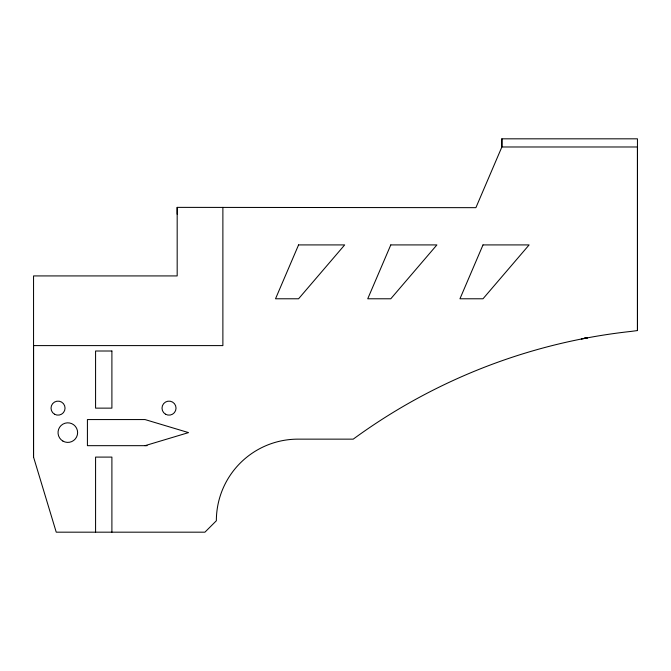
<?xml version="1.0" encoding="UTF-8"?>
<svg xmlns="http://www.w3.org/2000/svg" width="671" height="671" viewBox="0 0 671 671"><rect width="100%" height="100%" fill="white"/><g stroke="black" fill="none" stroke-linecap="round" stroke-linejoin="round"><path stroke-width="1.01" d="M33.55 457.094L33.55 275.924L177.178 275.924L177.178 207.373L475.898 207.666L501.866 146.983L501.866 138.822L637.45 138.822L637.45 330.568L630.925 331.424A576.045 576.045 0 0 0 353.214 439.144L297.958 439.144A81.61 81.61 0 0 0 216.356 520.755L204.923 532.178L56.238 532.178L33.55 457.094L33.55 345.599L222.881 345.599L222.881 207.373M177.178 214.2L177.178 207.373M501.866 138.822L501.866 146.983L637.45 146.983L637.45 330.568M145.02 445.67L188.543 432.61L145.02 419.56L87.415 419.56L87.415 445.67L147.1 445.67M581.304 339.023L587.435 337.949L584.29 337.949M111.898 532.178L111.898 457.094L95.576 457.094L95.576 532.178M298.57 244.915L275.521 298.78L298.57 298.78L344.684 244.915L298.57 244.915M390.79 244.915L367.733 298.78L390.79 298.78L436.896 244.915L390.79 244.915M483.003 244.915L459.954 298.78L483.003 298.78L529.117 244.915L483.003 244.915M111.898 351.008L95.576 351.008L95.576 408.136L111.898 408.136L111.898 351.008M54.527 414.208A7.02 7.02 0 0 0 65.053 408.136A7.02 7.02 0 0 0 54.527 402.055A7.02 7.02 0 0 0 54.527 414.208M165.511 414.208A7.02 7.02 0 0 0 176.037 408.136A7.02 7.02 0 0 0 165.511 402.055A7.02 7.02 0 0 0 165.511 414.208M62.931 441.099A9.797 9.797 0 0 0 77.618 432.61A9.797 9.797 0 0 0 62.931 424.131A9.797 9.797 0 0 0 62.931 441.099"/></g></svg>
